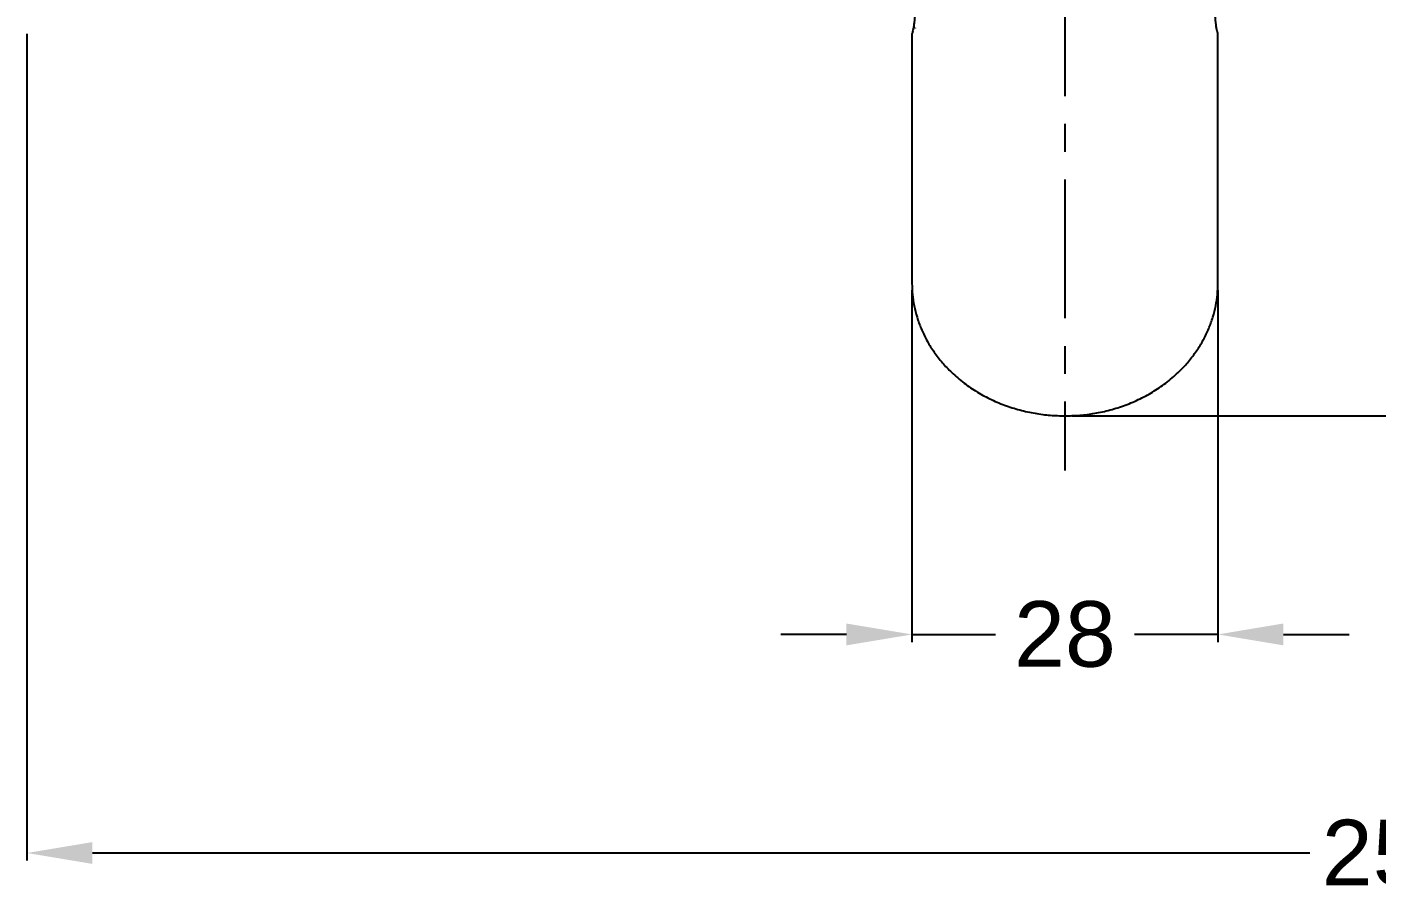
# Model space of a CAD drawing. Header units: millimetres. Extents: x 17655 to 18496, y 1152 to 1747.
# Drawn here: x 17767.8 to 17891.2, y 1297.4 to 1376.9 of the extents above; entities that cross this region are included whole.
import ezdxf

# ---------------------------------------------------------------- set-up
doc = ezdxf.new("R2010")
doc.units = ezdxf.units.MM
doc.linetypes.add('CENTERX2', pattern=[20.32, 12.7, -2.54, 2.54, -2.54])
doc.layers.add('CENTER', color=1, linetype='CENTERX2')
doc.layers.add('DIM', color=3, linetype='Continuous')
doc.styles.get("Standard").update_dxf_attribs({"font": 'arial.ttf'})
doc.dimstyles.new('A4', dxfattribs={"dimtxt": 4, "dimasz": 3.5, "dimexe": 0.7, "dimexo": 0.625, "dimgap": 0.5, "dimtad": 1, "dimdec": 1, "dimdsep": 46, "dimtxsty": 'Standard', "dimcen": 2.5, "dimclrd": 5, "dimclre": 5, "dimclrt": 7, "dimadec": 3, "dimazin": 2, "dimtfac": 1, "dimtdec": 1, "dimtmove": 0, "dimatfit": 3, "dimfxl": 1.25, "dimarcsym": 0})

# ---------------------------------------------------------------- blocks, each defined once
blk = doc.blocks.new('*D50')
at = {"layer": 'DIM', "color": 3, "lineweight": -2, "transparency": 16777216}
for p, q in [((17767.77, 1376.31), (17767.77, 1300.64)), ((18018.77, 1376.61), (18018.77, 1300.64)), ((17773.77, 1301.34), (17885.17, 1301.34)), ((18012.77, 1301.34), (17901.37, 1301.34))]:
    blk.add_line(p, q, dxfattribs=at)
at = {"layer": 'DIM', "color": 3, "transparency": 16777216}
for points in [[(17773.77, 1302.34), (17773.77, 1300.34), (17767.77, 1301.34)], [(18012.77, 1302.34), (18012.77, 1300.34), (18018.77, 1301.34)]]:
    blk.add_solid(points, dxfattribs=at)
at = {"layer": 'DIM', "color": 4, "transparency": 16777216, "insert": (17893.27, 1301.34), "char_height": 6, "attachment_point": 5}
blk.add_mtext('251', dxfattribs=at)
blk = doc.blocks.new('*D51')
at = {"layer": 'DIM', "color": 3, "lineweight": -2, "transparency": 16777216}
for p, q in [((17848.77, 1352.84), (17848.77, 1320.64)), ((17876.77, 1352.84), (17876.77, 1320.64)), ((17842.77, 1321.34), (17836.77, 1321.34)), ((17848.77, 1321.34), (17854.77, 1321.34)), ((17854.77, 1321.34), (17856.42, 1321.34)), ((17870.77, 1321.34), (17869.13, 1321.34)), ((17876.77, 1321.34), (17870.77, 1321.34)), ((17882.77, 1321.34), (17888.77, 1321.34))]:
    blk.add_line(p, q, dxfattribs=at)
at = {"layer": 'DIM', "color": 3, "transparency": 16777216}
for points in [[(17842.77, 1322.34), (17842.77, 1320.34), (17848.77, 1321.34)], [(17882.77, 1322.34), (17882.77, 1320.34), (17876.77, 1321.34)]]:
    blk.add_solid(points, dxfattribs=at)
at = {"layer": 'DIM', "color": 4, "transparency": 16777216, "insert": (17862.77, 1321.34), "char_height": 6, "attachment_point": 5}
blk.add_mtext('28', dxfattribs=at)
blk = doc.blocks.new('*D53')
at = {"layer": 'DIM', "color": 3, "lineweight": -2, "transparency": 16777216}
for p, q in [((18037.56, 1418.93), (18049.47, 1418.93)), ((18048.77, 1412.93), (18048.77, 1385.2)), ((18048.77, 1347.34), (18048.77, 1375.07)), ((17863.4, 1341.34), (18049.47, 1341.34))]:
    blk.add_line(p, q, dxfattribs=at)
at = {"layer": 'DIM', "color": 3, "transparency": 16777216}
for points in [[(18047.77, 1412.93), (18049.77, 1412.93), (18048.77, 1418.93)], [(18047.77, 1347.34), (18049.77, 1347.34), (18048.77, 1341.34)]]:
    blk.add_solid(points, dxfattribs=at)
at = {"layer": 'DIM', "color": 4, "transparency": 16777216, "insert": (18048.77, 1380.14), "char_height": 6, "attachment_point": 5}
blk.add_mtext('77.6', dxfattribs=at)

msp = doc.modelspace()

# ---------------------------------------------------------------- linework, layer by layer
for p, q in [((17848.77, 1376.34), (17848.77, 1353.46)), ((17876.77, 1353.46), (17876.77, 1376.34))]:
    msp.add_line(p, q)
for points, knots in [([(17848.77, 1386.83), (17848.77, 1386.8), (17848.77, 1386.77), (17848.77, 1386.54), (17848.78, 1386.24), (17848.78, 1385.91), (17848.79, 1385.74), (17848.79, 1385.65), (17848.79, 1385.61), (17848.79, 1385.59), (17848.79, 1385.58), (17848.79, 1385.57), (17848.79, 1385.57), (17848.79, 1385.57), (17848.79, 1385.57), (17848.79, 1385.57), (17848.8, 1385.14), (17848.82, 1384.74), (17848.85, 1383.95), (17848.87, 1383.57), (17848.91, 1382.84), (17848.93, 1382.49), (17848.97, 1381.81), (17848.99, 1381.49), (17849.02, 1380.87), (17849.03, 1380.57), (17849.05, 1380.01), (17849.07, 1379.47), (17849.06, 1378.99), (17849.06, 1378.65), (17849.06, 1378.54), (17849.05, 1378.38), (17849.05, 1378.3), (17849.04, 1378.21), (17849.04, 1378.16), (17849.04, 1378.14), (17849.04, 1378.13), (17849.04, 1378.12), (17849.04, 1378.12), (17849.04, 1378.12), (17849.04, 1378.12), (17849.04, 1378.12), (17849.04, 1378.12), (17849.03, 1377.93), (17849.02, 1377.76), (17848.99, 1377.45), (17848.97, 1377.3), (17848.94, 1377.05), (17848.92, 1376.93), (17848.88, 1376.74), (17848.87, 1376.65), (17848.83, 1376.51), (17848.82, 1376.46), (17848.79, 1376.37), (17848.78, 1376.35), (17848.78, 1376.33), (17848.77, 1376.33), (17848.77, 1376.33)], [0, 0, 0, 0, 0.005274, 0.005274, 0.037432, 0.053511, 0.061551, 0.065571, 0.06758, 0.068585, 0.069088, 0.069339, 0.069465, 0.069528, 0.069528, 0.06959, 0.06959, 0.133907, 0.133907, 0.198223, 0.198223, 0.262539, 0.262539, 0.326856, 0.326856, 0.391172, 0.391172, 0.455489, 0.519805, 0.519805, 0.551963, 0.551963, 0.568042, 0.576082, 0.580102, 0.582112, 0.583117, 0.583619, 0.58387, 0.583996, 0.584059, 0.584059, 0.584121, 0.584121, 0.648438, 0.648438, 0.712754, 0.712754, 0.777071, 0.777071, 0.841387, 0.841387, 0.905703, 0.905703, 0.97002, 0.97002, 1, 1, 1, 1]), ([(17876.77, 1376.33), (17876.77, 1376.33), (17876.77, 1376.33), (17876.77, 1376.34), (17876.77, 1376.35), (17876.76, 1376.37), (17876.76, 1376.38), (17876.76, 1376.38), (17876.76, 1376.39), (17876.76, 1376.39), (17876.76, 1376.39), (17876.76, 1376.39), (17876.76, 1376.39), (17876.76, 1376.39), (17876.76, 1376.39), (17876.76, 1376.39), (17876.75, 1376.43), (17876.73, 1376.48), (17876.69, 1376.62), (17876.67, 1376.71), (17876.63, 1376.91), (17876.61, 1377.03), (17876.58, 1377.3), (17876.56, 1377.45), (17876.53, 1377.78), (17876.52, 1377.96), (17876.5, 1378.36), (17876.48, 1378.79), (17876.48, 1379.28), (17876.49, 1379.67), (17876.49, 1379.81), (17876.5, 1380.01), (17876.5, 1380.12), (17876.51, 1380.24), (17876.51, 1380.31), (17876.51, 1380.34), (17876.51, 1380.36), (17876.51, 1380.36), (17876.51, 1380.37), (17876.51, 1380.37), (17876.51, 1380.37), (17876.51, 1380.37), (17876.51, 1380.37), (17876.52, 1380.64), (17876.53, 1380.93), (17876.56, 1381.51), (17876.58, 1381.81), (17876.61, 1382.42), (17876.63, 1382.74), (17876.66, 1383.4), (17876.68, 1383.74), (17876.72, 1384.43), (17876.73, 1384.79), (17876.76, 1385.52), (17876.77, 1385.9), (17876.77, 1386.47), (17876.77, 1386.65), (17876.77, 1386.83)], [0, 0, 0, 0, 0.005404, 0.005404, 0.037552, 0.053626, 0.061663, 0.065681, 0.067691, 0.068695, 0.069198, 0.069449, 0.069574, 0.069637, 0.069637, 0.0697, 0.0697, 0.133996, 0.133996, 0.198292, 0.198292, 0.262588, 0.262588, 0.326884, 0.326884, 0.39118, 0.39118, 0.455476, 0.519773, 0.519773, 0.551921, 0.551921, 0.567995, 0.576032, 0.58005, 0.582059, 0.583064, 0.583566, 0.583817, 0.583943, 0.584006, 0.584006, 0.584069, 0.584069, 0.648365, 0.648365, 0.712661, 0.712661, 0.776957, 0.776957, 0.841253, 0.841253, 0.905549, 0.905549, 0.969845, 0.969845, 1, 1, 1, 1]), ([(17849.07, 1376.85), (17849.06, 1376.83), (17849.05, 1376.82), (17849.05, 1376.82), (17849.05, 1376.82)], [0, 0, 0, 0, 0.999997, 1, 1, 1, 1])]:
    msp.add_open_spline(points, degree=3, knots=knots)
for points, degree in [([(17848.95, 1376.92), (17848.89, 1376.81), (17848.86, 1376.71)], 2), ([(17849.05, 1376.83), (17849.06, 1376.85)], 1), ([(17848.79, 1376.39), (17848.79, 1376.37), (17848.79, 1376.34)], 2)]:
    msp.add_open_spline(points, degree=degree)
for points, weights in [([(17848.77, 1353.46), (17848.77, 1341.34), (17862.77, 1341.34)], [1, 0.70710678116, 1]), ([(17862.77, 1341.34), (17876.77, 1341.34), (17876.77, 1353.46)], [1, 0.707106781213, 1])]:
    msp.add_rational_spline(points, weights, degree=2)
at = {"layer": 'CENTER'}
msp.add_line((17862.77, 1423.93), (17862.77, 1336.34), dxfattribs=at)

# ---------------------------------------------------------------- dimensions: what is measured, and where the dimension line sits
at = {"layer": 'DIM'}
dim = msp.add_linear_dim(base=(18048.77, 1418.93), p1=(17862.77, 1341.34), p2=(18036.94, 1418.93), angle=90, dimstyle='A4', override={"dimtxt": 6, "dimasz": 6, "dimgap": 2, "dimtad": 0, "dimtih": 1, "dimclrd": 3, "dimclre": 3, "dimclrt": 4}, dxfattribs=at)
dim.commit()
dim.dimension.update_dxf_attribs({"geometry": '*D53', "text_midpoint": (18048.77, 1380.14), "dimtype": 160})
dim = msp.add_linear_dim(base=(18018.77, 1301.34), p1=(17767.77, 1376.93), p2=(18018.77, 1377.23), dimstyle='A4', override={"dimtxt": 6, "dimasz": 6, "dimgap": 2, "dimtad": 0, "dimtih": 1, "dimclrd": 3, "dimclre": 3, "dimclrt": 4}, dxfattribs=at)
dim.commit()
dim.dimension.update_dxf_attribs({"geometry": '*D50', "text_midpoint": (17893.27, 1301.34)})
dim = msp.add_linear_dim(base=(17876.77, 1321.34), p1=(17848.77, 1353.46), p2=(17876.77, 1353.46), dimstyle='A4', override={"dimtxt": 6, "dimasz": 6, "dimgap": 2, "dimtad": 0, "dimtih": 1, "dimclrd": 3, "dimclre": 3, "dimclrt": 4}, dxfattribs=at)
dim.commit()
dim.dimension.update_dxf_attribs({"geometry": '*D51', "text_midpoint": (17862.77, 1321.34), "dimtype": 160})

doc.saveas('drawing.dxf')
